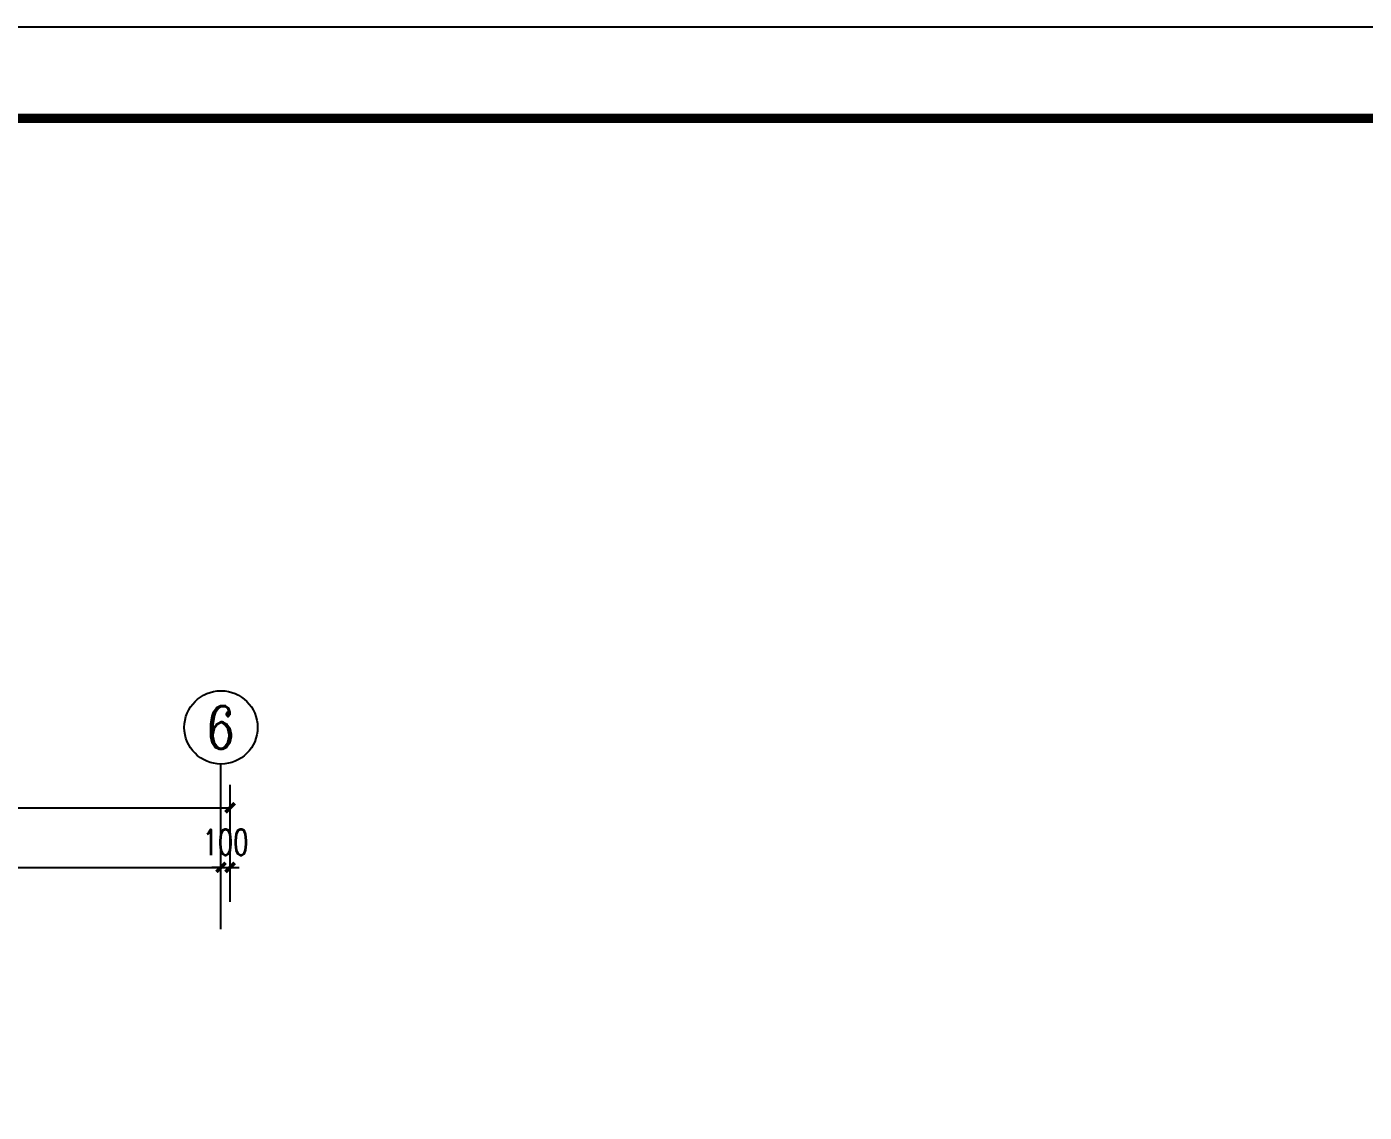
# Model space of a CAD drawing. Extents: x 2350667 to 3185789, y 309667 to 706270.
# Drawn here: x 2405575 to 2420171, y 421944 to 433790 of the extents above; entities that cross this region are included whole.
import ezdxf
from ezdxf.enums import TextEntityAlignment as Align

# ---------------------------------------------------------------- set-up
doc = ezdxf.new("R2010")
doc.units = 0
doc.header["$LTSCALE"] = 1000
for name, color, linetype in [('0-底图', 7, 'Continuous'), ('A-ANNO-DIMS', 3, 'Continuous'), ('AXIS', 3, 'Continuous'), ('AXIS_TEXT', 7, 'Continuous'), ('BTTK', 7, 'Continuous'), ('PUB_DIM', 3, 'Continuous'), ('PUB_TITLE', 4, 'Continuous')]:
    doc.layers.add(name, color=color, linetype=linetype)
doc.styles.add('_TCH_AXIS', font='COMPLEX', dxfattribs={"bigfont": 'GBCBIG'})
doc.styles.add('A_DIM_T3', font='SIMPLEX', dxfattribs={"width": 0.7, "bigfont": 'HZ'})
doc.styles.add('COMPLEX', font='COMPLEX')
doc.styles.add('HZ(TK)', font='geniso.shx', dxfattribs={"width": 0.9, "bigfont": 'hztxt.shx'})
doc.dimstyles.new('_TCH_ARCH&&100', dxfattribs={"dimtxt": 280, "dimasz": 100, "dimexe": 250, "dimexo": 300, "dimgap": 135, "dimtad": 1, "dimdec": 0, "dimzin": 0, "dimdsep": 46, "dimtxsty": 'A_DIM_T3', "dimblk": 'ARCHTICK', "dimcen": 0.09, "dimclrt": 7, "dimazin": 2, "dimtfac": 1, "dimtdec": 0, "dimtix": 1, "dimtmove": 2, "dimatfit": 3, "dimfxl": 150, "dimtolj": 1, "dimtzin": 0, "dimarcsym": 0})

# ---------------------------------------------------------------- blocks, each defined once
blk = doc.blocks.new('vhtemplate_2020年新竖式图框_A1')
at = {"layer": 'PUB_TITLE', "color": 7}
blk.add_lwpolyline([(0, 594), (841, 594), (841, 0), (0, 0)], close=True, dxfattribs=at)
at = {"layer": 'PUB_TITLE', "const_width": 1}
blk.add_lwpolyline([(25, 10), (831, 10), (831, 584), (25, 584)], close=True, dxfattribs=at)
at = {"layer": 'BTTK', "color": 4, "style": 'HZ(TK)', "width": 0.9}
for tag, p in [('合作单位', (796, 511.5)), ('建设单位', (796, 209.5)), ('工程名称', (796, 176.5)), ('子项名称', (806, 160)), ('图纸名称', (796, 141))]:
    blk.add_attdef(tag, text='', height=3.5, dxfattribs=at).set_placement(p, align=Align.MIDDLE_CENTER)
for tag, p in [('注册证书号', (808.5, 309.01)), ('注册印章号', (808.5, 301.01)), ('设计号', (806, 193)), ('图别', (789.75, 34)), ('图号', (822.25, 34)), ('版本号', (789.75, 26)), ('日期', (822.25, 26))]:
    blk.add_attdef(tag, text='', height=3.5, dxfattribs=at).set_placement(p, align=Align.MIDDLE)
blk = doc.blocks.new('_ArchTick')
at = {"color": 0, "linetype": 'ByBlock', "const_width": 0.4}
blk.add_lwpolyline([(-0.5, -0.5), (0.5, 0.5)], dxfattribs=at)
blk = doc.blocks.new('*D796')
at = {"layer": 'A-ANNO-DIMS', "color": 0, "lineweight": -2, "transparency": 16777216}
for p, q in [((2172544, -49497), (2172544, -48873)), ((2179444, -49497), (2179444, -48873)), ((2172544, -49123), (2179444, -49123))]:
    blk.add_line(p, q, dxfattribs=at)
at = {"layer": 'Defpoints', "color": 0, "transparency": 16777216}
for p in [(2179444, -49123), (2172544, -49797), (2179444, -49797)]:
    blk.add_point(p, dxfattribs=at)
at = {"layer": 'A-ANNO-DIMS', "color": 0, "lineweight": -2, "transparency": 16777216, "xscale": 100, "yscale": 100, "zscale": 100, "rotation": 180}
blk.add_blockref('_ArchTick', (2172544, -49123), dxfattribs=at)
at = {"layer": 'A-ANNO-DIMS', "color": 0, "lineweight": -2, "transparency": 16777216, "xscale": 100, "yscale": 100, "zscale": 100}
blk.add_blockref('_ArchTick', (2179444, -49123), dxfattribs=at)
at = {"layer": 'A-ANNO-DIMS', "color": 7, "transparency": 16777216, "insert": (2175994, -48848), "char_height": 280, "attachment_point": 5, "style": 'A_DIM_T3'}
blk.add_mtext('\\A1;6900', dxfattribs=at)
blk = doc.blocks.new('*D797')
at = {"layer": 'A-ANNO-DIMS', "color": 0, "lineweight": -2, "transparency": 16777216}
for p, q in [((2179444, -49497), (2179444, -48873)), ((2179544, -49497), (2179544, -48873)), ((2179444, -49123), (2179344, -49123)), ((2179444, -49123), (2179544, -49123)), ((2179544, -49123), (2179644, -49123))]:
    blk.add_line(p, q, dxfattribs=at)
at = {"layer": 'Defpoints', "color": 0, "transparency": 16777216}
for p in [(2179544, -49123), (2179444, -49797), (2179544, -49797)]:
    blk.add_point(p, dxfattribs=at)
at = {"layer": 'A-ANNO-DIMS', "color": 0, "lineweight": -2, "transparency": 16777216, "xscale": 100, "yscale": 100, "zscale": 100}
blk.add_blockref('_ArchTick', (2179444, -49123), dxfattribs=at)
at = {"layer": 'A-ANNO-DIMS', "color": 0, "lineweight": -2, "transparency": 16777216, "xscale": 100, "yscale": 100, "zscale": 100, "rotation": 180}
blk.add_blockref('_ArchTick', (2179544, -49123), dxfattribs=at)
at = {"layer": 'A-ANNO-DIMS', "color": 7, "transparency": 16777216, "insert": (2179494, -48848), "char_height": 280, "attachment_point": 5, "style": 'A_DIM_T3'}
blk.add_mtext('\\A1;100', dxfattribs=at)
blk = doc.blocks.new('*D799')
at = {"layer": 'Defpoints', "color": 0, "transparency": 16777216}
for p in [(2179544, -48471), (2142744, -49797), (2179544, -49797)]:
    blk.add_point(p, dxfattribs=at)
at = {"layer": 'PUB_DIM', "color": 0, "lineweight": -2, "transparency": 16777216}
for p, q in [((2142744, -49497), (2142744, -48221)), ((2179544, -49497), (2179544, -48221)), ((2142744, -48471), (2179544, -48471))]:
    blk.add_line(p, q, dxfattribs=at)
at = {"layer": 'PUB_DIM', "color": 0, "lineweight": -2, "transparency": 16777216, "xscale": 100, "yscale": 100, "zscale": 100, "rotation": 180}
blk.add_blockref('_ArchTick', (2142744, -48471), dxfattribs=at)
at = {"layer": 'PUB_DIM', "color": 0, "lineweight": -2, "transparency": 16777216, "xscale": 100, "yscale": 100, "zscale": 100}
blk.add_blockref('_ArchTick', (2179544, -48471), dxfattribs=at)
at = {"layer": 'PUB_DIM', "color": 7, "transparency": 16777216, "insert": (2161144, -48196), "char_height": 280, "attachment_point": 5, "style": 'A_DIM_T3'}
blk.add_mtext('\\A1;36800', dxfattribs=at)
blk = doc.blocks.new('_AXISO')
blk.add_circle((0, 0), 0.5)
at = {"layer": 'AXIS_TEXT', "style": 'COMPLEX', "width": 1.041667}
blk.add_attdef('A', text='', height=0.56, dxfattribs=at).set_placement((-0.25, -0.28), (0.25, -0.28), align=Align.FIT)
blk = doc.blocks.new("ghjgj'")
at = {"layer": 'AXIS'}
blk.add_line((2179444.1, -49797), (2179444.1, -47995), dxfattribs=at)
ref = blk.add_blockref('_AXISO', (2179444.1, -47595), dxfattribs=dict(at, xscale=800, yscale=800, zscale=800))
ref.add_attrib('A', '6', dxfattribs={"layer": 'AXIS_TEXT', "height": 465.9, "style": '_TCH_AXIS'}).set_placement((2179288.7, -47828), (2179599.4, -47828), align=Align.FIT)
at = {"layer": 'A-ANNO-DIMS'}
for p1, p2, picture, middle in [((2172544.1, -49797), (2179444.1, -49797), '*D796', (2175994.1, -48848.5)), ((2179444.1, -49797), (2179544.1, -49797), '*D797', (2179494.1, -48848.5))]:
    dim = blk.add_aligned_dim(p1=p1, p2=p2, distance=673.6, dimstyle='_TCH_ARCH&&100', dxfattribs=at)
    dim.commit()
    dim.dimension.update_dxf_attribs({"geometry": picture, "text_midpoint": middle})
at = {"layer": 'PUB_DIM'}
dim = blk.add_aligned_dim(p1=(2142744.1, -49797), p2=(2179544.1, -49797), distance=1326.5, dimstyle='_TCH_ARCH&&100', dxfattribs=at)
dim.commit()
dim.dimension.update_dxf_attribs({"geometry": '*D799', "text_midpoint": (2161144.1, -48195.5)})

msp = doc.modelspace()

# ---------------------------------------------------------------- block references
at = {"layer": '0-底图', "xscale": 100, "yscale": 100, "zscale": 100}
msp.add_blockref('vhtemplate_2020年新竖式图框_A1', (2350667, 374390), dxfattribs=at)
at = {"layer": '0-底图'}
msp.add_blockref("ghjgj'", (228250, 473739), dxfattribs=at)

doc.saveas('drawing.dxf')
